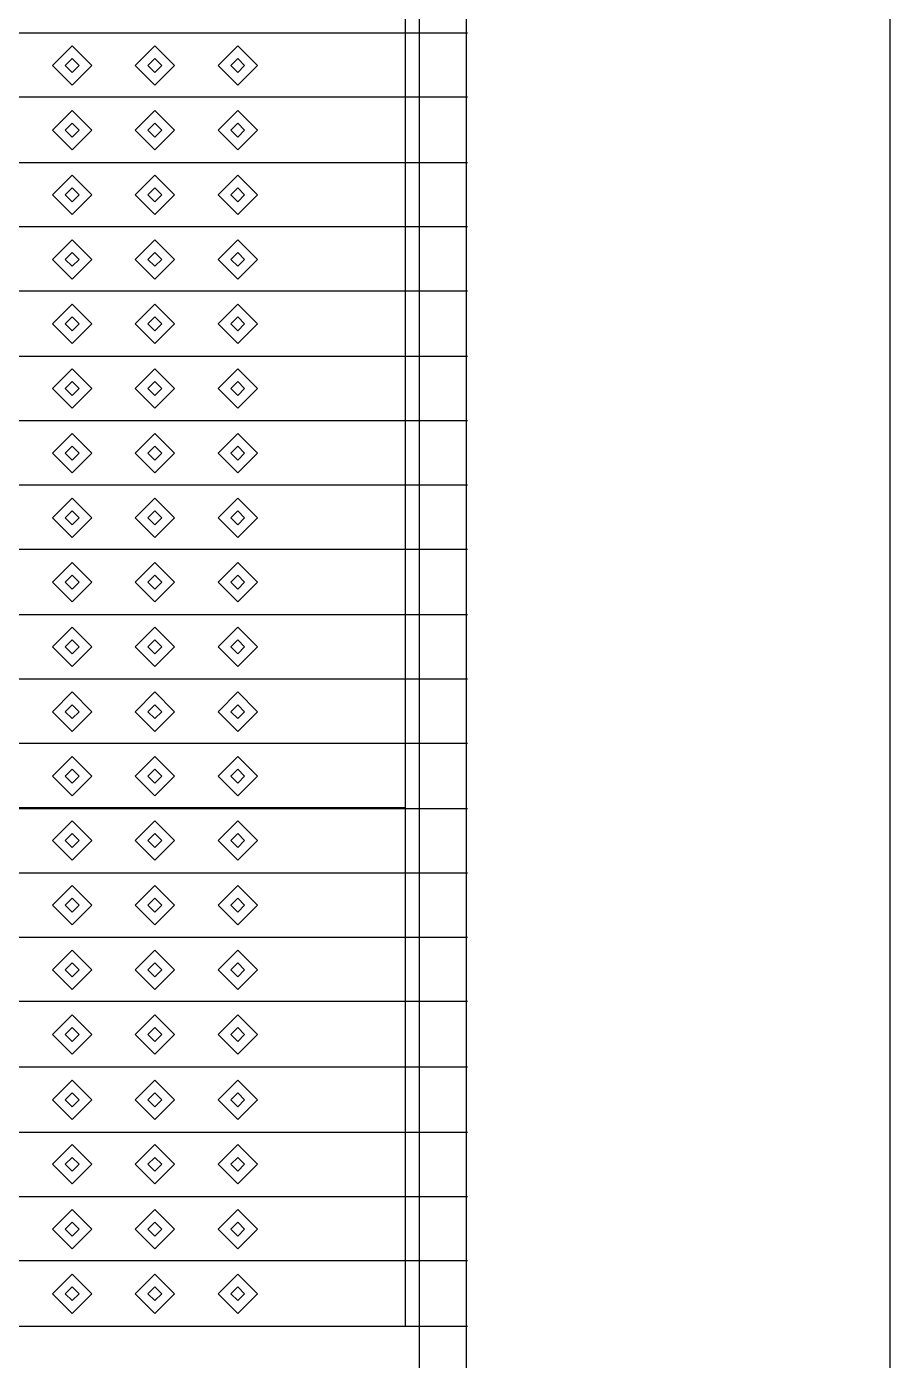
# Model space of a CAD drawing. Header units: metres. Extents: x 17 to 1264, y 17 to 859.
# Drawn here: x 571.9 to 686, y 302 to 478.3 of the extents above; entities that cross this region are included whole.
import ezdxf

# ---------------------------------------------------------------- set-up
doc = ezdxf.new("R2010")
doc.units = ezdxf.units.M
doc.layers.add('LINES', color=7, linetype='Continuous')
doc.layers.add('POLYLINES', color=4, linetype='Continuous')

msp = doc.modelspace()

# ---------------------------------------------------------------- linework, layer by layer
at = {"layer": 'LINES'}
for p, q in [((686.01, 205.49), (686.01, 792.86)), ((623.8, 223.49), (623.8, 767.95)), ((629.99, 767.95), (629.99, 223.49)), ((453.74, 477.5), (630.14, 477.5)), ((453.74, 469.01), (630.14, 469.01)), ((453.74, 460.37), (630.14, 460.37)), ((453.74, 451.87), (630.14, 451.87)), ((453.74, 443.38), (630.14, 443.38)), ((453.74, 434.74), (630.14, 434.74)), ((453.74, 426.24), (630.14, 426.24)), ((453.74, 417.74), (630.14, 417.74)), ((453.74, 409.25), (630.14, 409.25)), ((453.74, 400.61), (630.14, 400.61)), ((453.74, 392.11), (630.14, 392.11)), ((453.74, 383.62), (630.14, 383.62)), ((453.74, 374.98), (630.14, 374.98)), ((453.74, 366.48), (630.14, 366.48)), ((453.74, 357.98), (630.14, 357.98)), ((453.74, 349.49), (630.14, 349.49)), ((453.74, 340.85), (630.14, 340.85)), ((453.74, 332.21), (630.14, 332.21)), ((453.74, 323.71), (630.14, 323.71)), ((453.74, 315.22), (630.14, 315.22)), ((453.74, 306.58), (630.14, 306.58))]:
    msp.add_line(p, q, dxfattribs=at)
at = {"layer": 'POLYLINES'}
for points in [[(460.51, 477.5), (460.51, 486), (621.93, 486), (621.93, 477.5)], [(460.51, 469.01), (460.51, 477.5), (621.93, 477.5), (621.93, 469.01)], [(580.52, 473.16), (577.92, 475.76), (575.32, 473.16), (577.92, 470.56), (580.52, 473.16), (580.52, 473.16)], [(591.45, 473.16), (588.86, 475.76), (586.26, 473.16), (588.86, 470.56), (591.45, 473.16), (591.45, 473.16)], [(602.39, 473.16), (599.79, 475.76), (597.19, 473.16), (599.79, 470.56), (602.39, 473.16), (602.39, 473.16)], [(578.84, 473.16), (577.92, 474.08), (577, 473.16), (577.92, 472.24), (578.84, 473.16), (578.84, 473.16)], [(589.78, 473.16), (588.86, 474.08), (587.93, 473.16), (588.86, 472.24), (589.78, 473.16), (589.78, 473.16)], [(600.71, 473.16), (599.79, 474.08), (598.87, 473.16), (599.79, 472.24), (600.71, 473.16), (600.71, 473.16)], [(460.51, 460.37), (460.51, 469.01), (621.93, 469.01), (621.93, 460.37)], [(580.52, 464.62), (577.92, 467.22), (575.32, 464.62), (577.92, 462.02), (580.52, 464.62), (580.52, 464.62)], [(591.45, 464.62), (588.86, 467.22), (586.26, 464.62), (588.86, 462.02), (591.45, 464.62), (591.45, 464.62)], [(602.39, 464.62), (599.79, 467.22), (597.19, 464.62), (599.79, 462.02), (602.39, 464.62), (602.39, 464.62)], [(578.84, 464.62), (577.92, 465.55), (577, 464.62), (577.92, 463.7), (578.84, 464.62), (578.84, 464.62)], [(589.78, 464.62), (588.86, 465.55), (587.93, 464.62), (588.86, 463.7), (589.78, 464.62), (589.78, 464.62)], [(600.71, 464.62), (599.79, 465.55), (598.87, 464.62), (599.79, 463.7), (600.71, 464.62), (600.71, 464.62)], [(460.51, 451.87), (460.51, 460.37), (621.93, 460.37), (621.93, 451.87)], [(580.52, 456.09), (577.92, 458.69), (575.32, 456.09), (577.92, 453.49), (580.52, 456.09), (580.52, 456.09)], [(591.45, 456.09), (588.86, 458.69), (586.26, 456.09), (588.86, 453.49), (591.45, 456.09), (591.45, 456.09)], [(602.39, 456.09), (599.79, 458.69), (597.19, 456.09), (599.79, 453.49), (602.39, 456.09), (602.39, 456.09)], [(578.84, 456.09), (577.92, 457.01), (577, 456.09), (577.92, 455.16), (578.84, 456.09), (578.84, 456.09)], [(589.78, 456.09), (588.86, 457.01), (587.93, 456.09), (588.86, 455.16), (589.78, 456.09), (589.78, 456.09)], [(600.71, 456.09), (599.79, 457.01), (598.87, 456.09), (599.79, 455.16), (600.71, 456.09), (600.71, 456.09)], [(460.51, 443.38), (460.51, 451.87), (621.93, 451.87), (621.93, 443.38)], [(580.52, 447.55), (577.92, 450.15), (575.32, 447.55), (577.92, 444.95), (580.52, 447.55), (580.52, 447.55)], [(591.45, 447.55), (588.86, 450.15), (586.26, 447.55), (588.86, 444.95), (591.45, 447.55), (591.45, 447.55)], [(602.39, 447.55), (599.79, 450.15), (597.19, 447.55), (599.79, 444.95), (602.39, 447.55), (602.39, 447.55)], [(578.84, 447.55), (577.92, 448.47), (577, 447.55), (577.92, 446.63), (578.84, 447.55), (578.84, 447.55)], [(589.78, 447.55), (588.86, 448.47), (587.93, 447.55), (588.86, 446.63), (589.78, 447.55), (589.78, 447.55)], [(600.71, 447.55), (599.79, 448.47), (598.87, 447.55), (599.79, 446.63), (600.71, 447.55), (600.71, 447.55)], [(460.51, 434.74), (460.51, 443.38), (621.93, 443.38), (621.93, 434.74)], [(580.52, 439.01), (577.92, 441.61), (575.32, 439.01), (577.92, 436.42), (580.52, 439.01), (580.52, 439.01)], [(591.45, 439.01), (588.86, 441.61), (586.26, 439.01), (588.86, 436.42), (591.45, 439.01), (591.45, 439.01)], [(602.39, 439.01), (599.79, 441.61), (597.19, 439.01), (599.79, 436.42), (602.39, 439.01), (602.39, 439.01)], [(578.84, 439.01), (577.92, 439.94), (577, 439.01), (577.92, 438.09), (578.84, 439.01), (578.84, 439.01)], [(589.78, 439.01), (588.86, 439.94), (587.93, 439.01), (588.86, 438.09), (589.78, 439.01), (589.78, 439.01)], [(600.71, 439.01), (599.79, 439.94), (598.87, 439.01), (599.79, 438.09), (600.71, 439.01), (600.71, 439.01)], [(460.51, 426.24), (460.51, 434.74), (621.93, 434.74), (621.93, 426.24)], [(580.52, 430.48), (577.92, 433.08), (575.32, 430.48), (577.92, 427.88), (580.52, 430.48), (580.52, 430.48)], [(591.45, 430.48), (588.86, 433.08), (586.26, 430.48), (588.86, 427.88), (591.45, 430.48), (591.45, 430.48)], [(602.39, 430.48), (599.79, 433.08), (597.19, 430.48), (599.79, 427.88), (602.39, 430.48), (602.39, 430.48)], [(578.84, 430.48), (577.92, 431.4), (577, 430.48), (577.92, 429.56), (578.84, 430.48), (578.84, 430.48)], [(589.78, 430.48), (588.86, 431.4), (587.93, 430.48), (588.86, 429.56), (589.78, 430.48), (589.78, 430.48)], [(600.71, 430.48), (599.79, 431.4), (598.87, 430.48), (599.79, 429.56), (600.71, 430.48), (600.71, 430.48)], [(460.51, 417.74), (460.51, 426.24), (621.93, 426.24), (621.93, 417.74)], [(580.52, 421.94), (577.92, 424.54), (575.32, 421.94), (577.92, 419.34), (580.52, 421.94), (580.52, 421.94)], [(591.45, 421.94), (588.86, 424.54), (586.26, 421.94), (588.86, 419.34), (591.45, 421.94), (591.45, 421.94)], [(602.39, 421.94), (599.79, 424.54), (597.19, 421.94), (599.79, 419.34), (602.39, 421.94), (602.39, 421.94)], [(578.84, 421.94), (577.92, 422.86), (577, 421.94), (577.92, 421.02), (578.84, 421.94), (578.84, 421.94)], [(589.78, 421.94), (588.86, 422.86), (587.93, 421.94), (588.86, 421.02), (589.78, 421.94), (589.78, 421.94)], [(600.71, 421.94), (599.79, 422.86), (598.87, 421.94), (599.79, 421.02), (600.71, 421.94), (600.71, 421.94)], [(460.51, 409.25), (460.51, 417.74), (621.93, 417.74), (621.93, 409.25)], [(580.52, 413.4), (577.92, 416), (575.32, 413.4), (577.92, 410.81), (580.52, 413.4), (580.52, 413.4)], [(591.45, 413.4), (588.86, 416), (586.26, 413.4), (588.86, 410.81), (591.45, 413.4), (591.45, 413.4)], [(602.39, 413.4), (599.79, 416), (597.19, 413.4), (599.79, 410.81), (602.39, 413.4), (602.39, 413.4)], [(578.84, 413.4), (577.92, 414.33), (577, 413.4), (577.92, 412.48), (578.84, 413.4), (578.84, 413.4)], [(589.78, 413.4), (588.86, 414.33), (587.93, 413.4), (588.86, 412.48), (589.78, 413.4), (589.78, 413.4)], [(600.71, 413.4), (599.79, 414.33), (598.87, 413.4), (599.79, 412.48), (600.71, 413.4), (600.71, 413.4)], [(460.51, 400.61), (460.51, 409.25), (621.93, 409.25), (621.93, 400.61)], [(580.52, 404.87), (577.92, 407.47), (575.32, 404.87), (577.92, 402.27), (580.52, 404.87), (580.52, 404.87)], [(591.45, 404.87), (588.86, 407.47), (586.26, 404.87), (588.86, 402.27), (591.45, 404.87), (591.45, 404.87)], [(602.39, 404.87), (599.79, 407.47), (597.19, 404.87), (599.79, 402.27), (602.39, 404.87), (602.39, 404.87)], [(578.84, 404.87), (577.92, 405.79), (577, 404.87), (577.92, 403.95), (578.84, 404.87), (578.84, 404.87)], [(589.78, 404.87), (588.86, 405.79), (587.93, 404.87), (588.86, 403.95), (589.78, 404.87), (589.78, 404.87)], [(600.71, 404.87), (599.79, 405.79), (598.87, 404.87), (599.79, 403.95), (600.71, 404.87), (600.71, 404.87)], [(460.51, 392.11), (460.51, 400.61), (621.93, 400.61), (621.93, 392.11)], [(580.52, 396.33), (577.92, 398.93), (575.32, 396.33), (577.92, 393.73), (580.52, 396.33), (580.52, 396.33)], [(591.45, 396.33), (588.86, 398.93), (586.26, 396.33), (588.86, 393.73), (591.45, 396.33), (591.45, 396.33)], [(602.39, 396.33), (599.79, 398.93), (597.19, 396.33), (599.79, 393.73), (602.39, 396.33), (602.39, 396.33)], [(578.84, 396.33), (577.92, 397.25), (577, 396.33), (577.92, 395.41), (578.84, 396.33), (578.84, 396.33)], [(589.78, 396.33), (588.86, 397.25), (587.93, 396.33), (588.86, 395.41), (589.78, 396.33), (589.78, 396.33)], [(600.71, 396.33), (599.79, 397.25), (598.87, 396.33), (599.79, 395.41), (600.71, 396.33), (600.71, 396.33)], [(460.51, 383.62), (460.51, 392.11), (621.93, 392.11), (621.93, 383.62)], [(580.52, 387.77), (577.92, 390.37), (575.32, 387.77), (577.92, 385.17), (580.52, 387.77), (580.52, 387.77)], [(591.45, 387.77), (588.86, 390.37), (586.26, 387.77), (588.86, 385.17), (591.45, 387.77), (591.45, 387.77)], [(602.39, 387.77), (599.79, 390.37), (597.19, 387.77), (599.79, 385.17), (602.39, 387.77), (602.39, 387.77)], [(578.84, 387.77), (577.92, 388.69), (577, 387.77), (577.92, 386.85), (578.84, 387.77), (578.84, 387.77)], [(589.78, 387.77), (588.86, 388.69), (587.93, 387.77), (588.86, 386.85), (589.78, 387.77), (589.78, 387.77)], [(600.71, 387.77), (599.79, 388.69), (598.87, 387.77), (599.79, 386.85), (600.71, 387.77), (600.71, 387.77)], [(460.51, 374.98), (460.51, 383.62), (621.93, 383.62), (621.93, 374.98)], [(580.52, 379.24), (577.92, 381.83), (575.32, 379.24), (577.92, 376.64), (580.52, 379.24), (580.52, 379.24)], [(591.45, 379.24), (588.86, 381.83), (586.26, 379.24), (588.86, 376.64), (591.45, 379.24), (591.45, 379.24)], [(602.39, 379.24), (599.79, 381.83), (597.19, 379.24), (599.79, 376.64), (602.39, 379.24), (602.39, 379.24)], [(578.84, 379.24), (577.92, 380.16), (577, 379.24), (577.92, 378.31), (578.84, 379.24), (578.84, 379.24)], [(589.78, 379.24), (588.86, 380.16), (587.93, 379.24), (588.86, 378.31), (589.78, 379.24), (589.78, 379.24)], [(600.71, 379.24), (599.79, 380.16), (598.87, 379.24), (599.79, 378.31), (600.71, 379.24), (600.71, 379.24)], [(460.51, 366.48), (460.51, 375.12), (621.93, 375.12), (621.93, 366.48)], [(580.52, 370.74), (577.92, 373.34), (575.32, 370.74), (577.92, 368.14), (580.52, 370.74), (580.52, 370.74)], [(591.45, 370.74), (588.86, 373.34), (586.26, 370.74), (588.86, 368.14), (591.45, 370.74), (591.45, 370.74)], [(602.39, 370.74), (599.79, 373.34), (597.19, 370.74), (599.79, 368.14), (602.39, 370.74), (602.39, 370.74)], [(578.84, 370.74), (577.92, 371.66), (577, 370.74), (577.92, 369.82), (578.84, 370.74), (578.84, 370.74)], [(589.78, 370.74), (588.86, 371.66), (587.93, 370.74), (588.86, 369.82), (589.78, 370.74), (589.78, 370.74)], [(600.71, 370.74), (599.79, 371.66), (598.87, 370.74), (599.79, 369.82), (600.71, 370.74), (600.71, 370.74)], [(460.51, 357.98), (460.51, 366.48), (621.93, 366.48), (621.93, 357.98)], [(580.52, 362.2), (577.92, 364.8), (575.32, 362.2), (577.92, 359.6), (580.52, 362.2), (580.52, 362.2)], [(578.84, 362.2), (577.92, 363.13), (577, 362.2), (577.92, 361.28), (578.84, 362.2), (578.84, 362.2)], [(591.45, 362.2), (588.86, 364.8), (586.26, 362.2), (588.86, 359.6), (591.45, 362.2), (591.45, 362.2)], [(589.78, 362.2), (588.86, 363.13), (587.93, 362.2), (588.86, 361.28), (589.78, 362.2), (589.78, 362.2)], [(602.39, 362.2), (599.79, 364.8), (597.19, 362.2), (599.79, 359.6), (602.39, 362.2), (602.39, 362.2)], [(600.71, 362.2), (599.79, 363.13), (598.87, 362.2), (599.79, 361.28), (600.71, 362.2), (600.71, 362.2)], [(460.51, 349.49), (460.51, 357.98), (621.93, 357.98), (621.93, 349.49)], [(580.52, 353.64), (577.92, 356.24), (575.32, 353.64), (577.92, 351.05), (580.52, 353.64), (580.52, 353.64)], [(591.45, 353.64), (588.86, 356.24), (586.26, 353.64), (588.86, 351.05), (591.45, 353.64), (591.45, 353.64)], [(602.39, 353.64), (599.79, 356.24), (597.19, 353.64), (599.79, 351.05), (602.39, 353.64), (602.39, 353.64)], [(578.84, 353.64), (577.92, 354.57), (577, 353.64), (577.92, 352.72), (578.84, 353.64), (578.84, 353.64)], [(589.78, 353.64), (588.86, 354.57), (587.93, 353.64), (588.86, 352.72), (589.78, 353.64), (589.78, 353.64)], [(600.71, 353.64), (599.79, 354.57), (598.87, 353.64), (599.79, 352.72), (600.71, 353.64), (600.71, 353.64)], [(460.51, 340.85), (460.51, 349.49), (621.93, 349.49), (621.93, 340.85)], [(580.52, 345.11), (577.92, 347.71), (575.32, 345.11), (577.92, 342.51), (580.52, 345.11), (580.52, 345.11)], [(591.45, 345.11), (588.86, 347.71), (586.26, 345.11), (588.86, 342.51), (591.45, 345.11), (591.45, 345.11)], [(602.39, 345.11), (599.79, 347.71), (597.19, 345.11), (599.79, 342.51), (602.39, 345.11), (602.39, 345.11)], [(578.84, 345.11), (577.92, 346.03), (577, 345.11), (577.92, 344.19), (578.84, 345.11), (578.84, 345.11)], [(589.78, 345.11), (588.86, 346.03), (587.93, 345.11), (588.86, 344.19), (589.78, 345.11), (589.78, 345.11)], [(600.71, 345.11), (599.79, 346.03), (598.87, 345.11), (599.79, 344.19), (600.71, 345.11), (600.71, 345.11)], [(460.51, 332.21), (460.51, 340.85), (621.93, 340.85), (621.93, 332.21)], [(580.52, 336.48), (577.92, 339.08), (575.32, 336.48), (577.92, 333.89), (580.52, 336.48), (580.52, 336.48)], [(591.45, 336.48), (588.86, 339.08), (586.26, 336.48), (588.86, 333.89), (591.45, 336.48), (591.45, 336.48)], [(602.39, 336.48), (599.79, 339.08), (597.19, 336.48), (599.79, 333.89), (602.39, 336.48), (602.39, 336.48)], [(578.84, 336.48), (577.92, 337.41), (577, 336.48), (577.92, 335.56), (578.84, 336.48), (578.84, 336.48)], [(589.78, 336.48), (588.86, 337.41), (587.93, 336.48), (588.86, 335.56), (589.78, 336.48), (589.78, 336.48)], [(600.71, 336.48), (599.79, 337.41), (598.87, 336.48), (599.79, 335.56), (600.71, 336.48), (600.71, 336.48)], [(460.51, 323.71), (460.51, 332.21), (621.93, 332.21), (621.93, 323.71)], [(580.52, 327.95), (577.92, 330.55), (575.32, 327.95), (577.92, 325.35), (580.52, 327.95), (580.52, 327.95)], [(591.45, 327.95), (588.86, 330.55), (586.26, 327.95), (588.86, 325.35), (591.45, 327.95), (591.45, 327.95)], [(602.39, 327.95), (599.79, 330.55), (597.19, 327.95), (599.79, 325.35), (602.39, 327.95), (602.39, 327.95)], [(578.84, 327.95), (577.92, 328.87), (577, 327.95), (577.92, 327.03), (578.84, 327.95), (578.84, 327.95)], [(589.78, 327.95), (588.86, 328.87), (587.93, 327.95), (588.86, 327.03), (589.78, 327.95), (589.78, 327.95)], [(600.71, 327.95), (599.79, 328.87), (598.87, 327.95), (599.79, 327.03), (600.71, 327.95), (600.71, 327.95)], [(460.51, 315.22), (460.51, 323.71), (621.93, 323.71), (621.93, 315.22)], [(580.52, 319.39), (577.92, 321.98), (575.32, 319.39), (577.92, 316.79), (580.52, 319.39), (580.52, 319.39)], [(591.45, 319.39), (588.86, 321.98), (586.26, 319.39), (588.86, 316.79), (591.45, 319.39), (591.45, 319.39)], [(602.39, 319.39), (599.79, 321.98), (597.19, 319.39), (599.79, 316.79), (602.39, 319.39), (602.39, 319.39)], [(578.84, 319.39), (577.92, 320.31), (577, 319.39), (577.92, 318.46), (578.84, 319.39), (578.84, 319.39)], [(589.78, 319.39), (588.86, 320.31), (587.93, 319.39), (588.86, 318.46), (589.78, 319.39), (589.78, 319.39)], [(600.71, 319.39), (599.79, 320.31), (598.87, 319.39), (599.79, 318.46), (600.71, 319.39), (600.71, 319.39)], [(460.51, 306.58), (460.51, 315.22), (621.93, 315.22), (621.93, 306.58)], [(580.52, 310.85), (577.92, 313.45), (575.32, 310.85), (577.92, 308.25), (580.52, 310.85), (580.52, 310.85)], [(591.45, 310.85), (588.86, 313.45), (586.26, 310.85), (588.86, 308.25), (591.45, 310.85), (591.45, 310.85)], [(602.39, 310.85), (599.79, 313.45), (597.19, 310.85), (599.79, 308.25), (602.39, 310.85), (602.39, 310.85)], [(578.84, 310.85), (577.92, 311.77), (577, 310.85), (577.92, 309.93), (578.84, 310.85), (578.84, 310.85)], [(589.78, 310.85), (588.86, 311.77), (587.93, 310.85), (588.86, 309.93), (589.78, 310.85), (589.78, 310.85)], [(600.71, 310.85), (599.79, 311.77), (598.87, 310.85), (599.79, 309.93), (600.71, 310.85), (600.71, 310.85)]]:
    msp.add_lwpolyline(points, dxfattribs=at)

doc.saveas('drawing.dxf')
